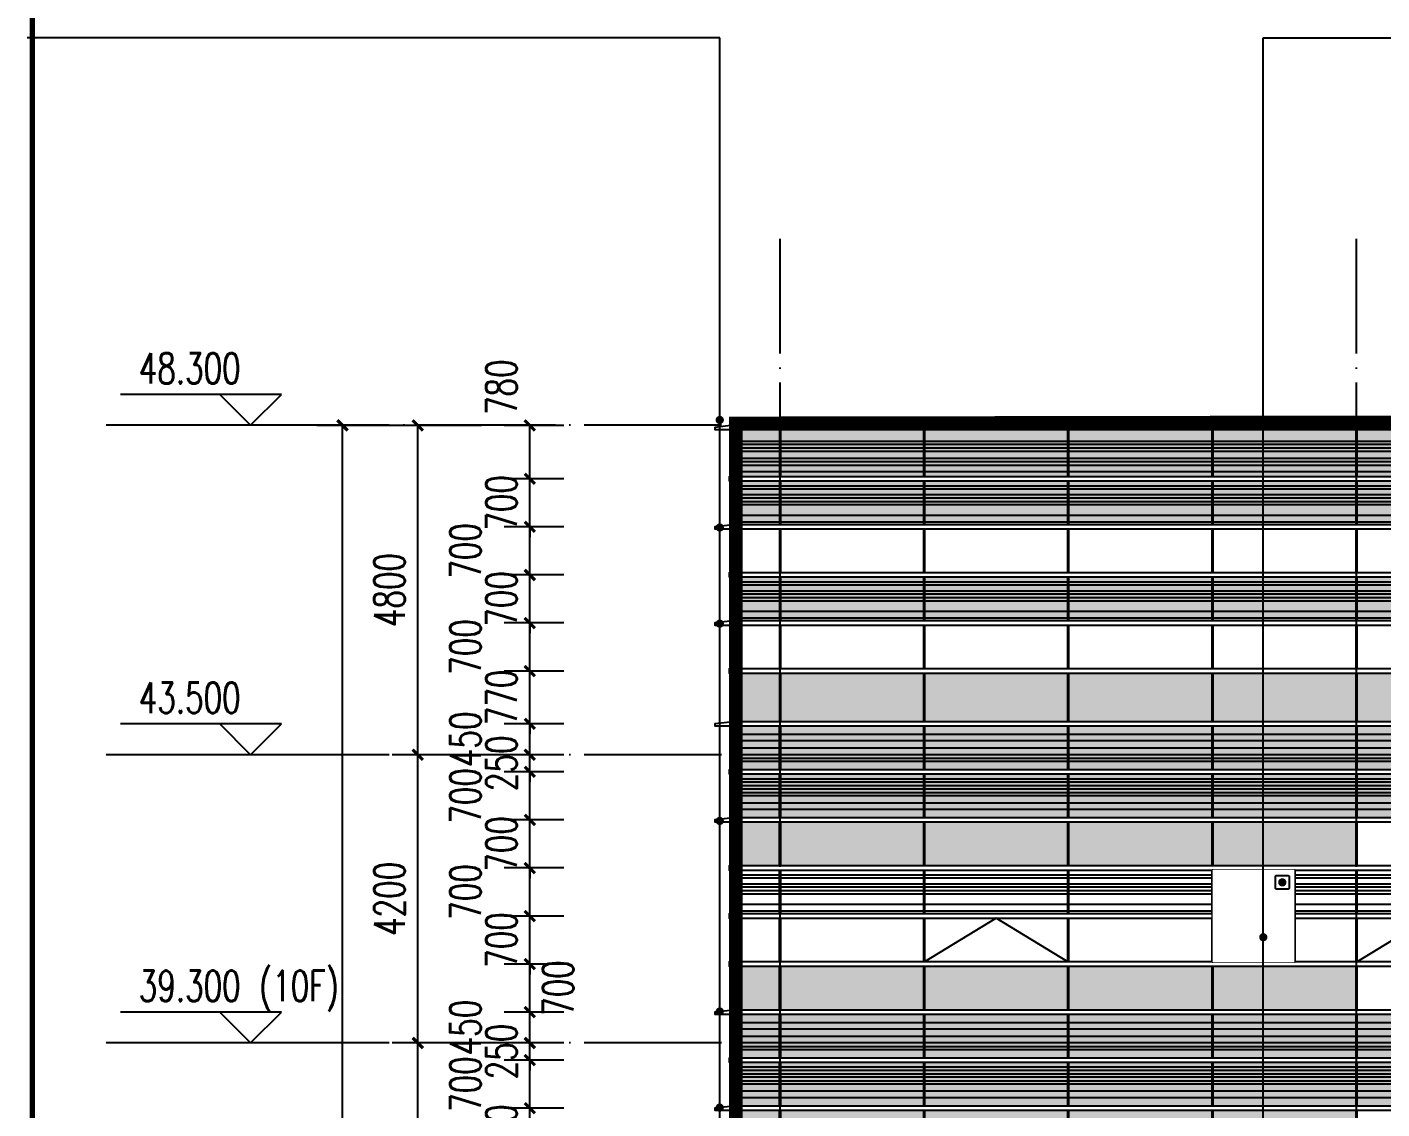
# Model space of a CAD drawing. Header units: millimetres. Extents: x 708158 to 1984082, y -168213 to -53.
# Drawn here: x 837982 to 857724, y -47618 to -31854 of the extents above; entities that cross this region are included whole.
import ezdxf

# ---------------------------------------------------------------- set-up
doc = ezdxf.new("R2010")
doc.units = ezdxf.units.MM
doc.header["$LTSCALE"] = 1000
doc.set_wipeout_variables(frame=1)
doc.linetypes.add('DASH', pattern=[0.35, 0.25, -0.1])
doc.linetypes.add('DOTE', pattern=[2.42, 2, -0.2, 0.02, -0.2])
doc.layers.get('0').update_dxf_attribs({"color": 8})
for name, color, linetype in [('A-AXIS', 1, 'DOTE'), ('A-看线', 63, 'Continuous'), ('DIM_ELEV', 3, 'Continuous'), ('DIM_LEAD', 3, 'Continuous'), ('DOTE', 1, 'DOTE'), ('PUB_DIM', 3, 'Continuous'), ('PUB_TEXT', 7, 'Continuous'), ('WINDOW', 4, 'Continuous'), ('看线', 115, 'Continuous'), ('立面加粗', 5, 'Continuous'), ('立面填充线2 穿孔板', 105, 'Continuous'), ('立面窗户线', 21, 'Continuous')]:
    doc.layers.add(name, color=color, linetype=linetype)
doc.layers.add('E-百叶', color=8, linetype='Continuous', lineweight=35)
doc.layers.add('图框', color=4, linetype='Continuous', lineweight=35)
doc.layers.add('不打印线', color=6, linetype='DASH', lineweight=0, plot=False)
doc.styles.add('_TCH_DIM', font='SIMPLEX', dxfattribs={"bigfont": 'GBCBIG'})
doc.styles.add('_TCH_DIM_T3', font='SIMPLEX', dxfattribs={"width": 0.705882, "bigfont": 'GBCBIG'})
doc.dimstyles.new('_TCH_ARCH&&150', dxfattribs={"dimtxt": 446.25, "dimasz": 150, "dimexe": 375, "dimexo": 450, "dimgap": 189.375, "dimtad": 1, "dimdec": 0, "dimzin": 0, "dimdsep": 46, "dimtxsty": '_TCH_DIM_T3', "dimblk": 'ARCHTICK', "dimcen": 0.09, "dimclrt": 7, "dimazin": 2, "dimtfac": 1, "dimtdec": 0, "dimtix": 1, "dimtmove": 2, "dimatfit": 3, "dimfxl": 1, "dimtolj": 1, "dimtzin": 0, "dimarcsym": 0})

# ---------------------------------------------------------------- blocks, each defined once
blk = doc.blocks.new('A$C24AE1B25')
at = {"layer": '立面窗户线'}
blk.add_lwpolyline([(46850, 30), (0, 30), (-30, 30), (-300, 0), (-300, -30), (0, -30), (46850, -30)], dxfattribs=at)
blk = doc.blocks.new('A$C05264923')
at = {"layer": '立面窗户线'}
blk.add_lwpolyline([(46850, 30), (0, 30), (-90, 30), (-90, -30), (0, -30), (46850, -30)], dxfattribs=at)
blk = doc.blocks.new('A$C646C2EE2')
at = {"layer": 'A-看线'}
for points in [[(0, -70), (2090, -70), (2090, -120), (0, -120)], [(2100, -70), (4190, -70), (4190, -120), (2100, -120)], [(4200, -70), (6290, -70), (6290, -120), (4200, -120)], [(6300, -70), (8390, -70), (8390, -120), (6300, -120)], [(0, -200), (2090, -200), (2090, -250), (0, -250)], [(0, -300), (2090, -300), (2090, -350), (0, -350)], [(2100, -200), (4190, -200), (4190, -250), (2100, -250)], [(2100, -300), (4190, -300), (4190, -350), (2100, -350)], [(4200, -200), (6290, -200), (6290, -250), (4200, -250)], [(4200, -300), (6290, -300), (6290, -350), (4200, -350)], [(6300, -200), (8390, -200), (8390, -250), (6300, -250)], [(6300, -300), (8390, -300), (8390, -350), (6300, -350)], [(0, -500), (2090, -500), (2090, -600), (0, -600)], [(2100, -500), (4190, -500), (4190, -600), (2100, -600)], [(4200, -500), (6290, -500), (6290, -600), (4200, -600)], [(6300, -500), (8390, -500), (8390, -600), (6300, -600)]]:
    blk.add_lwpolyline(points, close=True, dxfattribs=at)
at = {"layer": 'WINDOW'}
for points in [[(2090, 0), (2100, 0), (2100, -640), (2090, -640)], [(4190, 0), (4200, 0), (4200, -640), (4190, -640)], [(6290, 0), (6300, 0), (6300, -640), (6290, -640)], [(8390, 0), (8400, 0), (8400, -640), (8390, -640)]]:
    blk.add_lwpolyline(points, close=True, dxfattribs=at)
blk = doc.blocks.new('A$C03EC34EA')
at = {"layer": 'A-看线'}
for points in [[(5, -40), (645, -40), (645, -140), (5, -140)], [(5, -240), (645, -240), (645, -340), (5, -340)], [(5, -390), (645, -390), (645, -440), (5, -440)], [(5, -690), (645, -690), (645, -740), (5, -740)], [(5, -790), (645, -790), (645, -840), (5, -840)], [(5, -890), (645, -890), (645, -940), (5, -940)], [(5, -1040), (645, -1040), (645, -1140), (5, -1140)]]:
    blk.add_lwpolyline(points, close=True, dxfattribs=at)
at = {"layer": 'WINDOW'}
for points in [[(-5, 80), (5, 80), (5, -560), (-5, -560)], [(645, 80), (655, 80), (655, -560), (645, -560)], [(-5, -620), (5, -620), (5, -1260), (-5, -1260)], [(645, -620), (655, -620), (655, -1260), (645, -1260)]]:
    blk.add_lwpolyline(points, close=True, dxfattribs=at)
blk = doc.blocks.new('A$C2A3A27BA')
at = {"layer": 'A-看线'}
for points in [[(0, -40), (2090, -40), (2090, -140), (0, -140)], [(2100, -40), (4190, -40), (4190, -140), (2100, -140)], [(4200, -40), (6290, -40), (6290, -140), (4200, -140)], [(6300, -40), (8390, -40), (8390, -140), (6300, -140)], [(0, -240), (2090, -240), (2090, -340), (0, -340)], [(0, -390), (2090, -390), (2090, -440), (0, -440)], [(2100, -240), (4190, -240), (4190, -340), (2100, -340)], [(2100, -390), (4190, -390), (4190, -440), (2100, -440)], [(4200, -240), (6290, -240), (6290, -340), (4200, -340)], [(4200, -390), (6290, -390), (6290, -440), (4200, -440)], [(6300, -240), (8390, -240), (8390, -340), (6300, -340)], [(6300, -390), (8390, -390), (8390, -440), (6300, -440)], [(0, -690), (2090, -690), (2090, -740), (0, -740)], [(2100, -690), (4190, -690), (4190, -740), (2100, -740)], [(4200, -690), (6290, -690), (6290, -740), (4200, -740)], [(6300, -690), (8390, -690), (8390, -740), (6300, -740)], [(0, -790), (2090, -790), (2090, -840), (0, -840)], [(0, -890), (2090, -890), (2090, -940), (0, -940)], [(2100, -790), (4190, -790), (4190, -840), (2100, -840)], [(2100, -890), (4190, -890), (4190, -940), (2100, -940)], [(4200, -790), (6290, -790), (6290, -840), (4200, -840)], [(4200, -890), (6290, -890), (6290, -940), (4200, -940)], [(6300, -790), (8390, -790), (8390, -840), (6300, -840)], [(6300, -890), (8390, -890), (8390, -940), (6300, -940)], [(0, -1040), (2090, -1040), (2090, -1140), (0, -1140)], [(2100, -1040), (4190, -1040), (4190, -1140), (2100, -1140)], [(4200, -1040), (6290, -1040), (6290, -1140), (4200, -1140)], [(6300, -1040), (8390, -1040), (8390, -1140), (6300, -1140)]]:
    blk.add_lwpolyline(points, close=True, dxfattribs=at)
at = {"layer": 'WINDOW'}
for points in [[(2090, 80), (2100, 80), (2100, -560), (2090, -560)], [(4190, 80), (4200, 80), (4200, -560), (4190, -560)], [(6290, 80), (6300, 80), (6300, -560), (6290, -560)], [(8390, 80), (8400, 80), (8400, -560), (8390, -560)], [(2090, -620), (2100, -620), (2100, -1260), (2090, -1260)], [(4190, -620), (4200, -620), (4200, -1260), (4190, -1260)], [(6290, -620), (6300, -620), (6300, -1260), (6290, -1260)], [(8390, -620), (8400, -620), (8400, -1260), (8390, -1260)]]:
    blk.add_lwpolyline(points, close=True, dxfattribs=at)
blk = doc.blocks.new('A$C4AFF7EBF')
at = {"layer": 'A-看线'}
for points in [[(5, -70), (645, -70), (645, -120), (5, -120)], [(5, -200), (645, -200), (645, -250), (5, -250)], [(5, -300), (645, -300), (645, -350), (5, -350)], [(5, -500), (645, -500), (645, -600), (5, -600)]]:
    blk.add_lwpolyline(points, close=True, dxfattribs=at)
at = {"layer": 'WINDOW'}
for points in [[(-5, 0), (5, 0), (5, -640), (-5, -640)], [(645, 0), (655, 0), (655, -640), (645, -640)]]:
    blk.add_lwpolyline(points, close=True, dxfattribs=at)
blk = doc.blocks.new('A$C4BD9167B')
at = {"layer": 'WINDOW'}
for points in [[(-5, 0), (5, 0), (5, -640), (-5, -640)], [(645, 0), (655, 0), (655, -640), (645, -640)], [(-5, -1400), (5, -1400), (5, -2040), (-5, -2040)], [(645, -1400), (655, -1400), (655, -2040), (645, -2040)], [(-5, -2100), (5, -2100), (5, -2740), (-5, -2740)], [(645, -2100), (655, -2100), (655, -2740), (645, -2740)]]:
    blk.add_lwpolyline(points, close=True, dxfattribs=at)
blk = doc.blocks.new('A$C59A864C1')
at = {"layer": 'WINDOW'}
for points in [[(2090, 0), (2100, 0), (2100, -640), (2090, -640)], [(4190, 0), (4200, 0), (4200, -640), (4190, -640)], [(6290, 0), (6300, 0), (6300, -640), (6290, -640)], [(8390, 0), (8400, 0), (8400, -640), (8390, -640)], [(2090, -1400), (2100, -1400), (2100, -2040), (2090, -2040)], [(4190, -1400), (4200, -1400), (4200, -2040), (4190, -2040)], [(6290, -1400), (6300, -1400), (6300, -2040), (6290, -2040)], [(8390, -1400), (8400, -1400), (8400, -2040), (8390, -2040)], [(2090, -2100), (2100, -2100), (2100, -2740), (2090, -2740)], [(4190, -2100), (4200, -2100), (4200, -2740), (4190, -2740)], [(6290, -2100), (6300, -2100), (6300, -2740), (6290, -2740)], [(8390, -2100), (8400, -2100), (8400, -2740), (8390, -2740)]]:
    blk.add_lwpolyline(points, close=True, dxfattribs=at)
blk.add_lwpolyline([(4190, -2040), (3145, -1400), (2100, -2040)], dxfattribs=at)
blk = doc.blocks.new('A$C22B71AAA')
at = {"layer": '立面填充线2 穿孔板'}
for points in [[(5, 420), (46845, 420), (46845, -220), (5, -220)], [(5, -280), (46845, -280), (46845, -920), (5, -920)], [(5, -980), (9045, -980), (9045, -1620), (5, -1620)], [(5, -3080), (9045, -3080), (9045, -3720), (5, -3720)]]:
    blk.add_hatch(color=256, dxfattribs=at).paths.add_polyline_path(points)
at = {"layer": 'A-看线'}
for points in [[(5, 420), (46845, 420), (46845, -220), (5, -220)], [(5, -280), (46845, -280), (46845, -920), (5, -920)], [(5, -980), (9045, -980), (9045, -1620), (5, -1620)], [(5, -1680), (46845, -1680), (46845, -2320), (5, -2320)], [(5, -3080), (9045, -3080), (9045, -3720), (5, -3720)]]:
    blk.add_lwpolyline(points, close=True, dxfattribs=at)
at = {"layer": 'WINDOW'}
for name, p in [('A$C03EC34EA', (0, 340)), ('A$C2A3A27BA', (655, 340)), ('A$C2A3A27BA', (9055, 340)), ('A$C05264923', (0, -250)), ('A$C4BD9167B', (0, -980)), ('A$C59A864C1', (655, -980)), ('A$C05264923', (0, -1650)), ('A$C4AFF7EBF', (0, -1680)), ('A$C646C2EE2', (655, -1680)), ('A$C646C2EE2', (9055, -1680)), ('A$C05264923', (0, -2350)), ('A$C05264923', (0, -3050))]:
    blk.add_blockref(name, p, dxfattribs=at)
at = {"layer": '立面窗户线'}
for p in [(0, 450), (0, -950)]:
    blk.add_blockref('A$C24AE1B25', p, dxfattribs=at)
blk = doc.blocks.new('A$C2009679C')
at = {"layer": 'A-看线'}
for points in [[(5, -270), (645, -270), (645, -320), (5, -320)], [(5, -370), (645, -370), (645, -420), (5, -420)], [(5, -520), (645, -520), (645, -570), (5, -570)], [(5, -620), (645, -620), (645, -720), (5, -720)], [(5, -920), (645, -920), (645, -970), (5, -970)], [(5, -1050), (645, -1050), (645, -1100), (5, -1100)], [(5, -1150), (645, -1150), (645, -1200), (5, -1200)], [(5, -1350), (645, -1350), (645, -1450), (5, -1450)]]:
    blk.add_lwpolyline(points, close=True, dxfattribs=at)
at = {"layer": 'WINDOW'}
for points in [[(-5, -100), (5, -100), (5, -790), (-5, -790)], [(645, -100), (655, -100), (655, -790), (645, -790)], [(-5, -850), (5, -850), (5, -1490), (-5, -1490)], [(645, -850), (655, -850), (655, -1490), (645, -1490)]]:
    blk.add_lwpolyline(points, close=True, dxfattribs=at)
blk = doc.blocks.new('A$C77236AF1')
at = {"layer": 'A-看线'}
for points in [[(0, -270), (2090, -270), (2090, -320), (0, -320)], [(0, -370), (2090, -370), (2090, -420), (0, -420)], [(2100, -270), (4190, -270), (4190, -320), (2100, -320)], [(2100, -370), (4190, -370), (4190, -420), (2100, -420)], [(4200, -270), (6290, -270), (6290, -320), (4200, -320)], [(4200, -370), (6290, -370), (6290, -420), (4200, -420)], [(6300, -270), (8390, -270), (8390, -320), (6300, -320)], [(6300, -370), (8390, -370), (8390, -420), (6300, -420)], [(0, -520), (2090, -520), (2090, -570), (0, -570)], [(2100, -520), (4190, -520), (4190, -570), (2100, -570)], [(4200, -520), (6290, -520), (6290, -570), (4200, -570)], [(6300, -520), (8390, -520), (8390, -570), (6300, -570)], [(0, -620), (2090, -620), (2090, -720), (0, -720)], [(2100, -620), (4190, -620), (4190, -720), (2100, -720)], [(4200, -620), (6290, -620), (6290, -720), (4200, -720)], [(6300, -620), (8390, -620), (8390, -720), (6300, -720)], [(0, -920), (2090, -920), (2090, -970), (0, -970)], [(2100, -920), (4190, -920), (4190, -970), (2100, -970)], [(4200, -920), (6290, -920), (6290, -970), (4200, -970)], [(6300, -920), (8390, -920), (8390, -970), (6300, -970)], [(0, -1050), (2090, -1050), (2090, -1100), (0, -1100)], [(0, -1150), (2090, -1150), (2090, -1200), (0, -1200)], [(2100, -1050), (4190, -1050), (4190, -1100), (2100, -1100)], [(2100, -1150), (4190, -1150), (4190, -1200), (2100, -1200)], [(4200, -1050), (6290, -1050), (6290, -1100), (4200, -1100)], [(4200, -1150), (6290, -1150), (6290, -1200), (4200, -1200)], [(6300, -1050), (8390, -1050), (8390, -1100), (6300, -1100)], [(6300, -1150), (8390, -1150), (8390, -1200), (6300, -1200)], [(0, -1350), (2090, -1350), (2090, -1450), (0, -1450)], [(2100, -1350), (4190, -1350), (4190, -1450), (2100, -1450)], [(4200, -1350), (6290, -1350), (6290, -1450), (4200, -1450)], [(6300, -1350), (8390, -1350), (8390, -1450), (6300, -1450)]]:
    blk.add_lwpolyline(points, close=True, dxfattribs=at)
at = {"layer": 'WINDOW'}
for points in [[(2090, -100), (2100, -100), (2100, -790), (2090, -790)], [(4190, -100), (4200, -100), (4200, -790), (4190, -790)], [(6290, -100), (6300, -100), (6300, -790), (6290, -790)], [(8390, -100), (8400, -100), (8400, -790), (8390, -790)], [(2090, -850), (2100, -850), (2100, -1490), (2090, -1490)], [(4190, -850), (4200, -850), (4200, -1490), (4190, -1490)], [(6290, -850), (6300, -850), (6300, -1490), (6290, -1490)], [(8390, -850), (8400, -850), (8400, -1490), (8390, -1490)]]:
    blk.add_lwpolyline(points, close=True, dxfattribs=at)
blk = doc.blocks.new('A$Ceb045a45')
at = {"layer": '立面填充线2 穿孔板'}
for points in [[(305, -130), (47145, -130), (47145, -820), (305, -820)], [(305, -880), (47145, -880), (47145, -1520), (305, -1520)], [(305, -2280), (47145, -2280), (47145, -2920), (305, -2920)], [(305, -3680), (47145, -3680), (47145, -4390), (305, -4390)]]:
    blk.add_hatch(color=256, dxfattribs=at).paths.add_polyline_path(points)
at = {"layer": 'A-看线'}
for points in [[(305, -130), (47145, -130), (47145, -820), (305, -820)], [(305, -880), (47145, -880), (47145, -1520), (305, -1520)], [(305, -2280), (47145, -2280), (47145, -2920), (305, -2920)], [(305, -2280), (47145, -2280), (47145, -2920), (305, -2920)], [(305, -3680), (47145, -3680), (47145, -4390), (305, -4390)]]:
    blk.add_lwpolyline(points, close=True, dxfattribs=at)
at = {"layer": 'WINDOW'}
for points in [[(295, -880), (305, -880), (305, -1520), (295, -1520)], [(945, -880), (955, -880), (955, -1520), (945, -1520)], [(3045, -880), (3055, -880), (3055, -1520), (3045, -1520)], [(5145, -880), (5155, -880), (5155, -1520), (5145, -1520)], [(7245, -880), (7255, -880), (7255, -1520), (7245, -1520)], [(9345, -880), (9355, -880), (9355, -1520), (9345, -1520)], [(295, -1580), (305, -1580), (305, -2220), (295, -2220)], [(945, -1580), (955, -1580), (955, -2220), (945, -2220)], [(3045, -1580), (3055, -1580), (3055, -2220), (3045, -2220)], [(5145, -1580), (5155, -1580), (5155, -2220), (5145, -2220)], [(7245, -1580), (7255, -1580), (7255, -2220), (7245, -2220)], [(9345, -1580), (9355, -1580), (9355, -2220), (9345, -2220)], [(295, -2980), (305, -2980), (305, -3620), (295, -3620)], [(945, -2980), (955, -2980), (955, -3620), (945, -3620)], [(3045, -2980), (3055, -2980), (3055, -3620), (3045, -3620)], [(5145, -2980), (5155, -2980), (5155, -3620), (5145, -3620)], [(7245, -2980), (7255, -2980), (7255, -3620), (7245, -3620)], [(9345, -2980), (9355, -2980), (9355, -3620), (9345, -3620)], [(295, -3680), (305, -3680), (305, -4390), (295, -4390)], [(945, -3680), (955, -3680), (955, -4390), (945, -4390)], [(3045, -3680), (3055, -3680), (3055, -4390), (3045, -4390)], [(5145, -3680), (5155, -3680), (5155, -4390), (5145, -4390)], [(7245, -3680), (7255, -3680), (7255, -4390), (7245, -4390)], [(9345, -3680), (9355, -3680), (9355, -4390), (9345, -4390)]]:
    blk.add_lwpolyline(points, close=True, dxfattribs=at)
at = {"layer": 'A-看线'}
for name, p in [('A$C2009679C', (300, -30)), ('A$C77236AF1', (955, -30)), ('A$C77236AF1', (9355, -30))]:
    blk.add_blockref(name, p, dxfattribs=at)
at = {"layer": 'WINDOW'}
for name, p in [('A$C05264923', (300, -850)), ('A$C05264923', (300, -2250)), ('A$C4AFF7EBF', (300, -2280)), ('A$C646C2EE2', (955, -2280)), ('A$C646C2EE2', (9355, -2280)), ('A$C05264923', (300, -3650))]:
    blk.add_blockref(name, p, dxfattribs=at)
at = {"layer": '立面窗户线'}
for p in [(300, -100), (300, -1550), (300, -2950)]:
    blk.add_blockref('A$C24AE1B25', p, dxfattribs=at)
blk = doc.blocks.new('A$C3ddea0d8')
at = {"layer": 'DIM_LEAD', "color": 1}
blk.add_lwpolyline([(-80, 100), (80, 100, -0.414214), (100, 80), (100, -80, -0.414214), (80, -100), (-80, -100, -0.414214), (-100, -80), (-100, 80, -0.414214)], format="xyb", close=True, dxfattribs=at)
at = {"layer": 'DIM_LEAD', "color": 1, "const_width": 60}
blk.add_lwpolyline([(0, -30, 1), (0, 30, 1)], format="xyb", close=True, dxfattribs=at)
blk = doc.blocks.new('A$C68c6f59b')
at = {"layer": 'WINDOW'}
for points in [[(10, -700), (0, -700), (0, -2040), (10, -2040)], [(1210, -700), (1200, -700), (1200, -2040), (1210, -2040)]]:
    blk.add_lwpolyline(points, close=True, dxfattribs=at)
blk.add_wipeout([(10, -700), (1200, -700), (1200, -2040), (10, -2040)]).dxf.layer = 'WINDOW'
blk.add_blockref('A$C3ddea0d8', (1024, -880))
blk = doc.blocks.new('A$C1b228231')
at = {"layer": 'E-百叶'}
blk.add_blockref('A$C68c6f59b', (0, 0), dxfattribs=at)
blk = doc.blocks.new('A$C0b69b167')
at = {"layer": '看线'}
blk.add_lwpolyline([(89251, -100), (60200, -100), (60200, 150), (42000, 150), (42000, -100), (6250, -100), (6250, 0), (-250, 0), (-250, -100), (-350, -100)], dxfattribs=at)
blk = doc.blocks.new('A$C998f5811')
at = {"layer": '图框', "color": 4, "const_width": 74.2}
blk.add_lwpolyline([(-122400, 1500), (-1500, 1500), (-1500, 87600), (-122400, 87600)], close=True, dxfattribs=at)
blk = doc.blocks.new('_ArchTick')
at = {"color": 0, "linetype": 'ByBlock', "const_width": 0.3}
blk.add_lwpolyline([(-0.5, -0.5), (0.5, 0.5)], dxfattribs=at)
blk = doc.blocks.new('*D702')
at = {"layer": 'Defpoints', "color": 0, "transparency": 16777216}
for p in [(845307, -47607), (846255, -47607), (846255, -48307)]:
    blk.add_point(p, dxfattribs=at)
at = {"layer": 'PUB_DIM', "color": 0, "lineweight": -2, "transparency": 16777216}
for p, q in [((845307, -47607), (845307, -47457)), ((845805, -47607), (844932, -47607)), ((845307, -48307), (845307, -47607)), ((845805, -48307), (844932, -48307)), ((845307, -48307), (845307, -48457))]:
    blk.add_line(p, q, dxfattribs=at)
at = {"layer": 'PUB_DIM', "color": 0, "lineweight": -2, "transparency": 16777216, "xscale": 150, "yscale": 150, "zscale": 150}
for p, rotation in [((845307, -47607), 270), ((845307, -48307), 90)]:
    blk.add_blockref('_ArchTick', p, dxfattribs=dict(at, rotation=rotation))
at = {"layer": 'PUB_DIM', "color": 7, "transparency": 16777216, "insert": (844894, -47957), "char_height": 446.2, "attachment_point": 5, "rotation": 90, "style": '_TCH_DIM_T3'}
blk.add_mtext('\\A1;700', dxfattribs=at)
blk = doc.blocks.new('*D703')
at = {"layer": 'Defpoints', "color": 0, "transparency": 16777216}
for p in [(845307, -46907), (846255, -46907), (846255, -47607)]:
    blk.add_point(p, dxfattribs=at)
at = {"layer": 'PUB_DIM', "color": 0, "lineweight": -2, "transparency": 16777216}
for p, q in [((845805, -46907), (844932, -46907)), ((845307, -47607), (845307, -46907)), ((845805, -47607), (844932, -47607))]:
    blk.add_line(p, q, dxfattribs=at)
at = {"layer": 'PUB_DIM', "color": 0, "lineweight": -2, "transparency": 16777216, "xscale": 150, "yscale": 150, "zscale": 150}
for p, rotation in [((845307, -46907), 90), ((845307, -47607), 270)]:
    blk.add_blockref('_ArchTick', p, dxfattribs=dict(at, rotation=rotation))
at = {"layer": 'PUB_DIM', "color": 7, "transparency": 16777216, "insert": (844369, -47257), "char_height": 446.2, "attachment_point": 5, "rotation": 90, "style": '_TCH_DIM_T3'}
blk.add_mtext('\\A1;700', dxfattribs=at)
blk = doc.blocks.new('*D704')
at = {"layer": 'Defpoints', "color": 0, "transparency": 16777216}
for p in [(845307, -46657), (846255, -46657), (846255, -46907)]:
    blk.add_point(p, dxfattribs=at)
at = {"layer": 'PUB_DIM', "color": 0, "lineweight": -2, "transparency": 16777216}
for p, q in [((845307, -46657), (845307, -46507)), ((845805, -46657), (844932, -46657)), ((845307, -46907), (845307, -46657)), ((845805, -46907), (844932, -46907)), ((845307, -46907), (845307, -47057))]:
    blk.add_line(p, q, dxfattribs=at)
at = {"layer": 'PUB_DIM', "color": 0, "lineweight": -2, "transparency": 16777216, "xscale": 150, "yscale": 150, "zscale": 150}
for p, rotation in [((845307, -46657), 270), ((845307, -46907), 90)]:
    blk.add_blockref('_ArchTick', p, dxfattribs=dict(at, rotation=rotation))
at = {"layer": 'PUB_DIM', "color": 7, "transparency": 16777216, "insert": (844894, -46782), "char_height": 446.2, "attachment_point": 5, "rotation": 90, "style": '_TCH_DIM_T3'}
blk.add_mtext('\\A1;250', dxfattribs=at)
blk = doc.blocks.new('*D705')
at = {"layer": 'Defpoints', "color": 0, "transparency": 16777216}
for p in [(845307, -46207), (846255, -46207), (846255, -46657)]:
    blk.add_point(p, dxfattribs=at)
at = {"layer": 'PUB_DIM', "color": 0, "lineweight": -2, "transparency": 16777216}
for p, q in [((845805, -46207), (844932, -46207)), ((845307, -46657), (845307, -46207)), ((845805, -46657), (844932, -46657))]:
    blk.add_line(p, q, dxfattribs=at)
at = {"layer": 'PUB_DIM', "color": 0, "lineweight": -2, "transparency": 16777216, "xscale": 150, "yscale": 150, "zscale": 150}
for p, rotation in [((845307, -46207), 90), ((845307, -46657), 270)]:
    blk.add_blockref('_ArchTick', p, dxfattribs=dict(at, rotation=rotation))
at = {"layer": 'PUB_DIM', "color": 7, "transparency": 16777216, "insert": (844369, -46432), "char_height": 446.2, "attachment_point": 5, "rotation": 90, "style": '_TCH_DIM_T3'}
blk.add_mtext('\\A1;450', dxfattribs=at)
blk = doc.blocks.new('*D706')
at = {"layer": 'Defpoints', "color": 0, "transparency": 16777216}
for p in [(845307, -45507), (846255, -45507), (846255, -46207)]:
    blk.add_point(p, dxfattribs=at)
at = {"layer": 'PUB_DIM', "color": 0, "lineweight": -2, "transparency": 16777216}
for p, q in [((845805, -45507), (844932, -45507)), ((845307, -46207), (845307, -45507)), ((845805, -46207), (844932, -46207))]:
    blk.add_line(p, q, dxfattribs=at)
at = {"layer": 'PUB_DIM', "color": 0, "lineweight": -2, "transparency": 16777216, "xscale": 150, "yscale": 150, "zscale": 150}
for p, rotation in [((845307, -45507), 90), ((845307, -46207), 270)]:
    blk.add_blockref('_ArchTick', p, dxfattribs=dict(at, rotation=rotation))
at = {"layer": 'PUB_DIM', "color": 7, "transparency": 16777216, "insert": (845719, -45857), "char_height": 446.2, "attachment_point": 5, "rotation": 90, "style": '_TCH_DIM_T3'}
blk.add_mtext('\\A1;700', dxfattribs=at)
blk = doc.blocks.new('*D707')
at = {"layer": 'Defpoints', "color": 0, "transparency": 16777216}
for p in [(845307, -44807), (846255, -44807), (846255, -45507)]:
    blk.add_point(p, dxfattribs=at)
at = {"layer": 'PUB_DIM', "color": 0, "lineweight": -2, "transparency": 16777216}
for p, q in [((845805, -44807), (844932, -44807)), ((845307, -44807), (845307, -44657)), ((845307, -45507), (845307, -44807)), ((845805, -45507), (844932, -45507)), ((845307, -45507), (845307, -45657))]:
    blk.add_line(p, q, dxfattribs=at)
at = {"layer": 'PUB_DIM', "color": 0, "lineweight": -2, "transparency": 16777216, "xscale": 150, "yscale": 150, "zscale": 150}
for p, rotation in [((845307, -44807), 270), ((845307, -45507), 90)]:
    blk.add_blockref('_ArchTick', p, dxfattribs=dict(at, rotation=rotation))
at = {"layer": 'PUB_DIM', "color": 7, "transparency": 16777216, "insert": (844894, -45157), "char_height": 446.2, "attachment_point": 5, "rotation": 90, "style": '_TCH_DIM_T3'}
blk.add_mtext('\\A1;700', dxfattribs=at)
blk = doc.blocks.new('*D708')
at = {"layer": 'Defpoints', "color": 0, "transparency": 16777216}
for p in [(845307, -44107), (846255, -44107), (846255, -44807)]:
    blk.add_point(p, dxfattribs=at)
at = {"layer": 'PUB_DIM', "color": 0, "lineweight": -2, "transparency": 16777216}
for p, q in [((845805, -44107), (844932, -44107)), ((845307, -44807), (845307, -44107)), ((845805, -44807), (844932, -44807))]:
    blk.add_line(p, q, dxfattribs=at)
at = {"layer": 'PUB_DIM', "color": 0, "lineweight": -2, "transparency": 16777216, "xscale": 150, "yscale": 150, "zscale": 150}
for p, rotation in [((845307, -44107), 90), ((845307, -44807), 270)]:
    blk.add_blockref('_ArchTick', p, dxfattribs=dict(at, rotation=rotation))
at = {"layer": 'PUB_DIM', "color": 7, "transparency": 16777216, "insert": (844369, -44457), "char_height": 446.2, "attachment_point": 5, "rotation": 90, "style": '_TCH_DIM_T3'}
blk.add_mtext('\\A1;700', dxfattribs=at)
blk = doc.blocks.new('*D709')
at = {"layer": 'Defpoints', "color": 0, "transparency": 16777216}
for p in [(845307, -43407), (846255, -43407), (846255, -44107)]:
    blk.add_point(p, dxfattribs=at)
at = {"layer": 'PUB_DIM', "color": 0, "lineweight": -2, "transparency": 16777216}
for p, q in [((845805, -43407), (844932, -43407)), ((845307, -43407), (845307, -43257)), ((845307, -44107), (845307, -43407)), ((845805, -44107), (844932, -44107)), ((845307, -44107), (845307, -44257))]:
    blk.add_line(p, q, dxfattribs=at)
at = {"layer": 'PUB_DIM', "color": 0, "lineweight": -2, "transparency": 16777216, "xscale": 150, "yscale": 150, "zscale": 150}
for p, rotation in [((845307, -43407), 270), ((845307, -44107), 90)]:
    blk.add_blockref('_ArchTick', p, dxfattribs=dict(at, rotation=rotation))
at = {"layer": 'PUB_DIM', "color": 7, "transparency": 16777216, "insert": (844894, -43757), "char_height": 446.2, "attachment_point": 5, "rotation": 90, "style": '_TCH_DIM_T3'}
blk.add_mtext('\\A1;700', dxfattribs=at)
blk = doc.blocks.new('*D710')
at = {"layer": 'Defpoints', "color": 0, "transparency": 16777216}
for p in [(845307, -42707), (846255, -42707), (846255, -43407)]:
    blk.add_point(p, dxfattribs=at)
at = {"layer": 'PUB_DIM', "color": 0, "lineweight": -2, "transparency": 16777216}
for p, q in [((845805, -42707), (844932, -42707)), ((845307, -43407), (845307, -42707)), ((845805, -43407), (844932, -43407))]:
    blk.add_line(p, q, dxfattribs=at)
at = {"layer": 'PUB_DIM', "color": 0, "lineweight": -2, "transparency": 16777216, "xscale": 150, "yscale": 150, "zscale": 150}
for p, rotation in [((845307, -42707), 90), ((845307, -43407), 270)]:
    blk.add_blockref('_ArchTick', p, dxfattribs=dict(at, rotation=rotation))
at = {"layer": 'PUB_DIM', "color": 7, "transparency": 16777216, "insert": (844369, -43057), "char_height": 446.2, "attachment_point": 5, "rotation": 90, "style": '_TCH_DIM_T3'}
blk.add_mtext('\\A1;700', dxfattribs=at)
blk = doc.blocks.new('*D711')
at = {"layer": 'Defpoints', "color": 0, "transparency": 16777216}
for p in [(845307, -42457), (846255, -42457), (846255, -42707)]:
    blk.add_point(p, dxfattribs=at)
at = {"layer": 'PUB_DIM', "color": 0, "lineweight": -2, "transparency": 16777216}
for p, q in [((845307, -42457), (845307, -42307)), ((845805, -42457), (844932, -42457)), ((845307, -42707), (845307, -42457)), ((845805, -42707), (844932, -42707)), ((845307, -42707), (845307, -42857))]:
    blk.add_line(p, q, dxfattribs=at)
at = {"layer": 'PUB_DIM', "color": 0, "lineweight": -2, "transparency": 16777216, "xscale": 150, "yscale": 150, "zscale": 150}
for p, rotation in [((845307, -42457), 270), ((845307, -42707), 90)]:
    blk.add_blockref('_ArchTick', p, dxfattribs=dict(at, rotation=rotation))
at = {"layer": 'PUB_DIM', "color": 7, "transparency": 16777216, "insert": (844894, -42582), "char_height": 446.2, "attachment_point": 5, "rotation": 90, "style": '_TCH_DIM_T3'}
blk.add_mtext('\\A1;250', dxfattribs=at)
blk = doc.blocks.new('*D712')
at = {"layer": 'Defpoints', "color": 0, "transparency": 16777216}
for p in [(845307, -42007), (846255, -42007), (846255, -42457)]:
    blk.add_point(p, dxfattribs=at)
at = {"layer": 'PUB_DIM', "color": 0, "lineweight": -2, "transparency": 16777216}
for p, q in [((845805, -42007), (844932, -42007)), ((845307, -42457), (845307, -42007)), ((845805, -42457), (844932, -42457))]:
    blk.add_line(p, q, dxfattribs=at)
at = {"layer": 'PUB_DIM', "color": 0, "lineweight": -2, "transparency": 16777216, "xscale": 150, "yscale": 150, "zscale": 150}
for p, rotation in [((845307, -42007), 90), ((845307, -42457), 270)]:
    blk.add_blockref('_ArchTick', p, dxfattribs=dict(at, rotation=rotation))
at = {"layer": 'PUB_DIM', "color": 7, "transparency": 16777216, "insert": (844369, -42232), "char_height": 446.2, "attachment_point": 5, "rotation": 90, "style": '_TCH_DIM_T3'}
blk.add_mtext('\\A1;450', dxfattribs=at)
blk = doc.blocks.new('*D713')
at = {"layer": 'Defpoints', "color": 0, "transparency": 16777216}
for p in [(845307, -41237), (846255, -41237), (846255, -42007)]:
    blk.add_point(p, dxfattribs=at)
at = {"layer": 'PUB_DIM', "color": 0, "lineweight": -2, "transparency": 16777216}
for p, q in [((845805, -41237), (844932, -41237)), ((845307, -41237), (845307, -41087)), ((845307, -42007), (845307, -41237)), ((845805, -42007), (844932, -42007)), ((845307, -42007), (845307, -42157))]:
    blk.add_line(p, q, dxfattribs=at)
at = {"layer": 'PUB_DIM', "color": 0, "lineweight": -2, "transparency": 16777216, "xscale": 150, "yscale": 150, "zscale": 150}
for p, rotation in [((845307, -41237), 270), ((845307, -42007), 90)]:
    blk.add_blockref('_ArchTick', p, dxfattribs=dict(at, rotation=rotation))
at = {"layer": 'PUB_DIM', "color": 7, "transparency": 16777216, "insert": (844894, -41622), "char_height": 446.2, "attachment_point": 5, "rotation": 90, "style": '_TCH_DIM_T3'}
blk.add_mtext('\\A1;770', dxfattribs=at)
blk = doc.blocks.new('*D714')
at = {"layer": 'Defpoints', "color": 0, "transparency": 16777216}
for p in [(845307, -40537), (846255, -40537), (846255, -41237)]:
    blk.add_point(p, dxfattribs=at)
at = {"layer": 'PUB_DIM', "color": 0, "lineweight": -2, "transparency": 16777216}
for p, q in [((845805, -40537), (844932, -40537)), ((845307, -41237), (845307, -40537)), ((845805, -41237), (844932, -41237))]:
    blk.add_line(p, q, dxfattribs=at)
at = {"layer": 'PUB_DIM', "color": 0, "lineweight": -2, "transparency": 16777216, "xscale": 150, "yscale": 150, "zscale": 150}
for p, rotation in [((845307, -40537), 90), ((845307, -41237), 270)]:
    blk.add_blockref('_ArchTick', p, dxfattribs=dict(at, rotation=rotation))
at = {"layer": 'PUB_DIM', "color": 7, "transparency": 16777216, "insert": (844369, -40887), "char_height": 446.2, "attachment_point": 5, "rotation": 90, "style": '_TCH_DIM_T3'}
blk.add_mtext('\\A1;700', dxfattribs=at)
blk = doc.blocks.new('*D715')
at = {"layer": 'Defpoints', "color": 0, "transparency": 16777216}
for p in [(845307, -39837), (846255, -39837), (846255, -40537)]:
    blk.add_point(p, dxfattribs=at)
at = {"layer": 'PUB_DIM', "color": 0, "lineweight": -2, "transparency": 16777216}
for p, q in [((845805, -39837), (844932, -39837)), ((845307, -39837), (845307, -39687)), ((845307, -40537), (845307, -39837)), ((845805, -40537), (844932, -40537)), ((845307, -40537), (845307, -40687))]:
    blk.add_line(p, q, dxfattribs=at)
at = {"layer": 'PUB_DIM', "color": 0, "lineweight": -2, "transparency": 16777216, "xscale": 150, "yscale": 150, "zscale": 150}
for p, rotation in [((845307, -39837), 270), ((845307, -40537), 90)]:
    blk.add_blockref('_ArchTick', p, dxfattribs=dict(at, rotation=rotation))
at = {"layer": 'PUB_DIM', "color": 7, "transparency": 16777216, "insert": (844894, -40187), "char_height": 446.2, "attachment_point": 5, "rotation": 90, "style": '_TCH_DIM_T3'}
blk.add_mtext('\\A1;700', dxfattribs=at)
blk = doc.blocks.new('*D716')
at = {"layer": 'Defpoints', "color": 0, "transparency": 16777216}
for p in [(845307, -39137), (846255, -39137), (846255, -39837)]:
    blk.add_point(p, dxfattribs=at)
at = {"layer": 'PUB_DIM', "color": 0, "lineweight": -2, "transparency": 16777216}
for p, q in [((845805, -39137), (844932, -39137)), ((845307, -39837), (845307, -39137)), ((845805, -39837), (844932, -39837))]:
    blk.add_line(p, q, dxfattribs=at)
at = {"layer": 'PUB_DIM', "color": 0, "lineweight": -2, "transparency": 16777216, "xscale": 150, "yscale": 150, "zscale": 150}
for p, rotation in [((845307, -39137), 90), ((845307, -39837), 270)]:
    blk.add_blockref('_ArchTick', p, dxfattribs=dict(at, rotation=rotation))
at = {"layer": 'PUB_DIM', "color": 7, "transparency": 16777216, "insert": (844369, -39487), "char_height": 446.2, "attachment_point": 5, "rotation": 90, "style": '_TCH_DIM_T3'}
blk.add_mtext('\\A1;700', dxfattribs=at)
blk = doc.blocks.new('*D717')
at = {"layer": 'Defpoints', "color": 0, "transparency": 16777216}
for p in [(845307, -38437), (846255, -38437), (846255, -39137)]:
    blk.add_point(p, dxfattribs=at)
at = {"layer": 'PUB_DIM', "color": 0, "lineweight": -2, "transparency": 16777216}
for p, q in [((845307, -38437), (845307, -38287)), ((845805, -38437), (844932, -38437)), ((845307, -39137), (845307, -38437)), ((845805, -39137), (844932, -39137)), ((845307, -39137), (845307, -39287))]:
    blk.add_line(p, q, dxfattribs=at)
at = {"layer": 'PUB_DIM', "color": 0, "lineweight": -2, "transparency": 16777216, "xscale": 150, "yscale": 150, "zscale": 150}
for p, rotation in [((845307, -38437), 270), ((845307, -39137), 90)]:
    blk.add_blockref('_ArchTick', p, dxfattribs=dict(at, rotation=rotation))
at = {"layer": 'PUB_DIM', "color": 7, "transparency": 16777216, "insert": (844894, -38787), "char_height": 446.2, "attachment_point": 5, "rotation": 90, "style": '_TCH_DIM_T3'}
blk.add_mtext('\\A1;700', dxfattribs=at)
blk = doc.blocks.new('*D718')
at = {"layer": 'Defpoints', "color": 0, "transparency": 16777216}
for p in [(845307, -37657), (846255, -37657), (846255, -38437)]:
    blk.add_point(p, dxfattribs=at)
at = {"layer": 'PUB_DIM', "color": 0, "lineweight": -2, "transparency": 16777216}
for p, q in [((845805, -37657), (844932, -37657)), ((845307, -38437), (845307, -37657)), ((845805, -38437), (844932, -38437))]:
    blk.add_line(p, q, dxfattribs=at)
at = {"layer": 'PUB_DIM', "color": 0, "lineweight": -2, "transparency": 16777216, "xscale": 150, "yscale": 150, "zscale": 150}
for p, rotation in [((845307, -37657), 90), ((845307, -38437), 270)]:
    blk.add_blockref('_ArchTick', p, dxfattribs=dict(at, rotation=rotation))
at = {"layer": 'PUB_DIM', "color": 7, "transparency": 16777216, "insert": (844894, -37102), "char_height": 446.2, "attachment_point": 5, "rotation": 90, "style": '_TCH_DIM_T3'}
blk.add_mtext('\\A1;780', dxfattribs=at)
blk = doc.blocks.new('*D719')
at = {"layer": 'Defpoints', "color": 0, "transparency": 16777216}
for p in [(842578, -37657), (845052, -37657), (845052, -85957)]:
    blk.add_point(p, dxfattribs=at)
at = {"layer": 'PUB_DIM', "color": 0, "lineweight": -2, "transparency": 16777216}
for p, q in [((844602, -37657), (842203, -37657)), ((842578, -85957), (842578, -37657)), ((844602, -85957), (842203, -85957))]:
    blk.add_line(p, q, dxfattribs=at)
at = {"layer": 'PUB_DIM', "color": 0, "lineweight": -2, "transparency": 16777216, "xscale": 150, "yscale": 150, "zscale": 150}
for p, rotation in [((842578, -37657), 90), ((842578, -85957), 270)]:
    blk.add_blockref('_ArchTick', p, dxfattribs=dict(at, rotation=rotation))
at = {"layer": 'PUB_DIM', "color": 7, "transparency": 16777216, "insert": (842166, -61807), "char_height": 446.2, "attachment_point": 5, "rotation": 90, "style": '_TCH_DIM_T3'}
blk.add_mtext('\\A1;48300', dxfattribs=at)
blk = doc.blocks.new('*D728')
at = {"layer": 'Defpoints', "color": 0, "transparency": 16777216}
for p in [(843675, -46657), (845052, -46657), (845052, -50857)]:
    blk.add_point(p, dxfattribs=at)
at = {"layer": 'PUB_DIM', "color": 0, "lineweight": -2, "transparency": 16777216}
for p, q in [((844602, -46657), (843300, -46657)), ((843675, -50857), (843675, -46657)), ((844602, -50857), (843300, -50857))]:
    blk.add_line(p, q, dxfattribs=at)
at = {"layer": 'PUB_DIM', "color": 0, "lineweight": -2, "transparency": 16777216, "xscale": 150, "yscale": 150, "zscale": 150}
for p, rotation in [((843675, -46657), 90), ((843675, -50857), 270)]:
    blk.add_blockref('_ArchTick', p, dxfattribs=dict(at, rotation=rotation))
at = {"layer": 'PUB_DIM', "color": 7, "transparency": 16777216, "insert": (843262, -48757), "char_height": 446.2, "attachment_point": 5, "rotation": 90, "style": '_TCH_DIM_T3'}
blk.add_mtext('\\A1;4200', dxfattribs=at)
blk = doc.blocks.new('*D729')
at = {"layer": 'Defpoints', "color": 0, "transparency": 16777216}
for p in [(843675, -42457), (845052, -42457), (845052, -46657)]:
    blk.add_point(p, dxfattribs=at)
at = {"layer": 'PUB_DIM', "color": 0, "lineweight": -2, "transparency": 16777216}
for p, q in [((844602, -42457), (843300, -42457)), ((843675, -46657), (843675, -42457)), ((844602, -46657), (843300, -46657))]:
    blk.add_line(p, q, dxfattribs=at)
at = {"layer": 'PUB_DIM', "color": 0, "lineweight": -2, "transparency": 16777216, "xscale": 150, "yscale": 150, "zscale": 150}
for p, rotation in [((843675, -42457), 90), ((843675, -46657), 270)]:
    blk.add_blockref('_ArchTick', p, dxfattribs=dict(at, rotation=rotation))
at = {"layer": 'PUB_DIM', "color": 7, "transparency": 16777216, "insert": (843262, -44557), "char_height": 446.2, "attachment_point": 5, "rotation": 90, "style": '_TCH_DIM_T3'}
blk.add_mtext('\\A1;4200', dxfattribs=at)
blk = doc.blocks.new('*D730')
at = {"layer": 'Defpoints', "color": 0, "transparency": 16777216}
for p in [(843675, -37657), (845052, -37657), (845052, -42457)]:
    blk.add_point(p, dxfattribs=at)
at = {"layer": 'PUB_DIM', "color": 0, "lineweight": -2, "transparency": 16777216}
for p, q in [((844602, -37657), (843300, -37657)), ((843675, -42457), (843675, -37657)), ((844602, -42457), (843300, -42457))]:
    blk.add_line(p, q, dxfattribs=at)
at = {"layer": 'PUB_DIM', "color": 0, "lineweight": -2, "transparency": 16777216, "xscale": 150, "yscale": 150, "zscale": 150}
for p, rotation in [((843675, -37657), 90), ((843675, -42457), 270)]:
    blk.add_blockref('_ArchTick', p, dxfattribs=dict(at, rotation=rotation))
at = {"layer": 'PUB_DIM', "color": 7, "transparency": 16777216, "insert": (843262, -40057), "char_height": 446.2, "attachment_point": 5, "rotation": 90, "style": '_TCH_DIM_T3'}
blk.add_mtext('\\A1;4800', dxfattribs=at)

msp = doc.modelspace()

# ---------------------------------------------------------------- linework, layer by layer
at = {"layer": 'A-AXIS'}
for p, q in [((949740, -37656.7), (839134.6, -37656.7)), ((949740, -42456.7), (839134.6, -42456.7)), ((949740, -46656.7), (839134.6, -46656.7))]:
    msp.add_line(p, q, dxfattribs=at)
at = {"layer": 'DIM_ELEV'}
for p, q in [((841689.4, -37206.7), (839341.9, -37206.7)), ((841239.4, -37656.7), (840789.4, -37206.7)), ((841239.4, -37656.7), (841689.4, -37206.7)), ((842289.4, -37656.7), (840789.4, -37656.7)), ((841689.4, -42006.7), (839341.9, -42006.7)), ((841239.4, -42456.7), (840789.4, -42006.7)), ((841239.4, -42456.7), (841689.4, -42006.7)), ((842289.4, -42456.7), (840789.4, -42456.7)), ((841689.4, -46206.7), (839341.9, -46206.7)), ((841239.4, -46656.7), (840789.4, -46206.7)), ((841239.4, -46656.7), (841689.4, -46206.7)), ((842289.4, -46656.7), (840789.4, -46656.7))]:
    msp.add_line(p, q, dxfattribs=at)
at = {"layer": 'DIM_LEAD'}
for p, q in [((848075, -32009.6), (837981.9, -32009.6)), ((848075, -85136.7), (848075, -32009.6)), ((848075, -37579.3), (848075, -32009.6)), ((848075, -39145.9), (848075, -32009.6)), ((848075, -40546.5), (848075, -32009.6)), ((848075, -43421.7), (848075, -32009.6)), ((848075, -46198.7), (848075, -32009.6)), ((848075, -47598.7), (848075, -32009.6)), ((848075, -50398.7), (848075, -32009.6)), ((848075, -51798.7), (848075, -32009.6)), ((848075, -54598.7), (848075, -32009.6)), ((848075, -58802), (848075, -32009.6)), ((848075, -60198.7), (848075, -32009.6)), ((848075, -63028.7), (848075, -32009.6)), ((848075, -64436.7), (848075, -32009.6)), ((848075, -67198.7), (848075, -32009.6)), ((848075, -68598.7), (848075, -32009.6)), ((848075, -71398.7), (848075, -32009.6)), ((848075, -72798.7), (848075, -32009.6)), ((848075, -75568.7), (848075, -32009.6)), ((848075, -76298.7), (848075, -32009.6)), ((848075, -78878.7), (848075, -32009.6)), ((848075, -81098.7), (848075, -32009.6)), ((848075, -82098.7), (848075, -32009.6)), ((848075, -84098.7), (848075, -32009.6)), ((848075, -85136.7), (848075, -32009.6)), ((848075, -85136.7), (848075, -32009.6)), ((848075, -85911.7), (848075, -32009.6)), ((855995.5, -32009.7), (860831.7, -32009.7))]:
    msp.add_line(p, q, dxfattribs=at)
at = {"layer": 'DIM_LEAD', "const_width": 60}
for points in [[(848075, -37609.3, 1), (848075, -37549.3, 1)], [(848075, -39175.9, 1), (848075, -39115.9, 1)], [(848075, -40576.5, 1), (848075, -40516.5, 1)], [(848075, -43451.7, 1), (848075, -43391.7, 1)], [(848075, -46228.7, 1), (848075, -46168.7, 1)], [(848075, -47628.7, 1), (848075, -47568.7, 1)]]:
    msp.add_lwpolyline(points, format="xyb", close=True, dxfattribs=at)
at = {"layer": 'DOTE'}
for p, q in [((848953, -87432.6), (848953, -34939.7)), ((848953, -87432.6), (848953, -34939.7)), ((857353, -87432.6), (857353, -34939.7))]:
    msp.add_line(p, q, dxfattribs=at)
at = {"layer": 'WINDOW'}
msp.add_lwpolyline([(857358.1, -45476.7), (858403.1, -44836.7), (859448.1, -45476.7)], dxfattribs=at)
at = {"layer": '立面加粗'}
for points, const_width in [([(848304.9, -86029.2), (848308, -37629.2), (942003, -37484.2), (941999.9, -85884.2)], 200), ([(848308, -63036.7), (848308, -37556.7), (874158, -37556.7), (874158, -63036.7)], 50)]:
    msp.add_lwpolyline(points, close=True, dxfattribs=dict(at, const_width=const_width))

# ---------------------------------------------------------------- block references
msp.add_blockref('A$Ceb045a45', (848003.1, -37586.7))
at = {"layer": 'A-看线'}
for p in [(848303, -42456.7), (848303, -46656.7)]:
    msp.add_blockref('A$C22B71AAA', p, dxfattribs=at)
at = {"layer": '不打印线'}
msp.add_blockref('A$C0b69b167', (848953, -37556.7), dxfattribs=at)
at = {"layer": '不打印线', "xscale": -1}
msp.add_blockref('A$C0b69b167', (941353, -37556.7), dxfattribs=at)

# ---------------------------------------------------------------- texts
at = {"layer": 'PUB_TEXT', "style": '_TCH_DIM', "width": 0.705882}
for s, p in [('48.300', (839608.9, -37049.2)), ('43.500', (839608.9, -41849.2)), ('39.300', (839608.9, -46049.2)), ('(10F)', (841363.9, -46049.2))]:
    msp.add_text(s, height=446.25, dxfattribs=at).set_placement(p)

# ---------------------------------------------------------------- dimensions: what is measured, and where the dimension line sits
at = {"layer": 'PUB_DIM'}
for base, p1, p2, picture, middle in [((845306.9, -37656.7), (846254.6, -38436.7), (846254.6, -37656.7), '*D718', (844894.4, -37101.7)), ((845306.9, -39136.7), (846254.6, -39836.7), (846254.6, -39136.7), '*D716', (844369.4, -39486.7)), ((845306.9, -40536.7), (846254.6, -41236.7), (846254.6, -40536.7), '*D714', (844369.4, -40886.7)), ((845306.9, -42006.7), (846254.6, -42456.7), (846254.6, -42006.7), '*D712', (844369.4, -42231.7)), ((845306.9, -42706.7), (846254.6, -43406.7), (846254.6, -42706.7), '*D710', (844369.4, -43056.7)), ((845306.9, -44106.7), (846254.6, -44806.7), (846254.6, -44106.7), '*D708', (844369.4, -44456.7)), ((845306.9, -45506.7), (846254.6, -46206.7), (846254.6, -45506.7), '*D706', (845719.4, -45856.7)), ((845306.9, -46206.7), (846254.6, -46656.7), (846254.6, -46206.7), '*D705', (844369.4, -46431.7)), ((845306.9, -46906.7), (846254.6, -47606.7), (846254.6, -46906.7), '*D703', (844369.4, -47256.7))]:
    dim = msp.add_linear_dim(base=base, p1=p1, p2=p2, angle=90, dimstyle='_TCH_ARCH&&150', dxfattribs=at)
    dim.commit()
    dim.dimension.update_dxf_attribs({"geometry": picture, "text_midpoint": middle, "dimtype": 129})
for p1, p2, distance, picture, middle in [((845051.5, -85956.7), (845051.5, -37656.7), 2473.1, '*D719', (842165.9, -61806.7)), ((845051.5, -42456.7), (845051.5, -37656.7), 1376.7, '*D730', (843262.3, -40056.7)), ((846254.6, -39136.7), (846254.6, -38436.7), 947.8, '*D717', (844894.4, -38786.7)), ((846254.6, -40536.7), (846254.6, -39836.7), 947.8, '*D715', (844894.4, -40186.7)), ((846254.6, -42006.7), (846254.6, -41236.7), 947.8, '*D713', (844894.4, -41621.7)), ((846254.6, -42706.7), (846254.6, -42456.7), 947.8, '*D711', (844894.4, -42581.7)), ((845051.5, -46656.7), (845051.5, -42456.7), 1376.7, '*D729', (843262.3, -44556.7)), ((846254.6, -44106.7), (846254.6, -43406.7), 947.8, '*D709', (844894.4, -43756.7)), ((846254.6, -45506.7), (846254.6, -44806.7), 947.8, '*D707', (844894.4, -45156.7)), ((846254.6, -46906.7), (846254.6, -46656.7), 947.8, '*D704', (844894.4, -46781.7)), ((845051.5, -50856.7), (845051.5, -46656.7), 1376.7, '*D728', (843262.3, -48756.7)), ((846254.6, -48306.7), (846254.6, -47606.7), 947.8, '*D702', (844894.4, -47956.7))]:
    dim = msp.add_aligned_dim(p1=p1, p2=p2, distance=distance, dimstyle='_TCH_ARCH&&150', dxfattribs=at)
    dim.commit()
    dim.dimension.update_dxf_attribs({"geometry": picture, "text_midpoint": middle})

# ---------------------------------------------------------------- next in the draw order: block references
at = {"layer": 'E-百叶'}
msp.add_blockref('A$C1b228231', (855248, -43436.7), dxfattribs=at)

# ---------------------------------------------------------------- next in the draw order: linework, layer by layer
at = {"layer": 'DIM_LEAD'}
for p in [(855995.5, -73203), (855995.5, -73203), (855995.5, -73203), (855995.5, -73203), (855995.5, -62016.9), (855995.5, -57778.9), (855995.5, -53514.2), (855995.5, -49382), (855995.5, -45116), (855995.5, -45116), (855995.5, -66189.2), (855995.5, -70391.3), (855995.5, -78886.7)]:
    msp.add_line(p, (855995.5, -32009.7), dxfattribs=at)
at = {"layer": 'DIM_LEAD', "const_width": 60}
msp.add_lwpolyline([(855995.5, -45146, 1), (855995.5, -45086, 1)], format="xyb", close=True, dxfattribs=at)
msp.add_lwpolyline([(855995.5, -45146, 1), (855995.5, -45086, 1)], format="xyb", close=True, dxfattribs=at)

# ---------------------------------------------------------------- next in the draw order: block references
msp.add_blockref('A$C998f5811', (960457.6, -107699.9))

doc.saveas('drawing.dxf')
